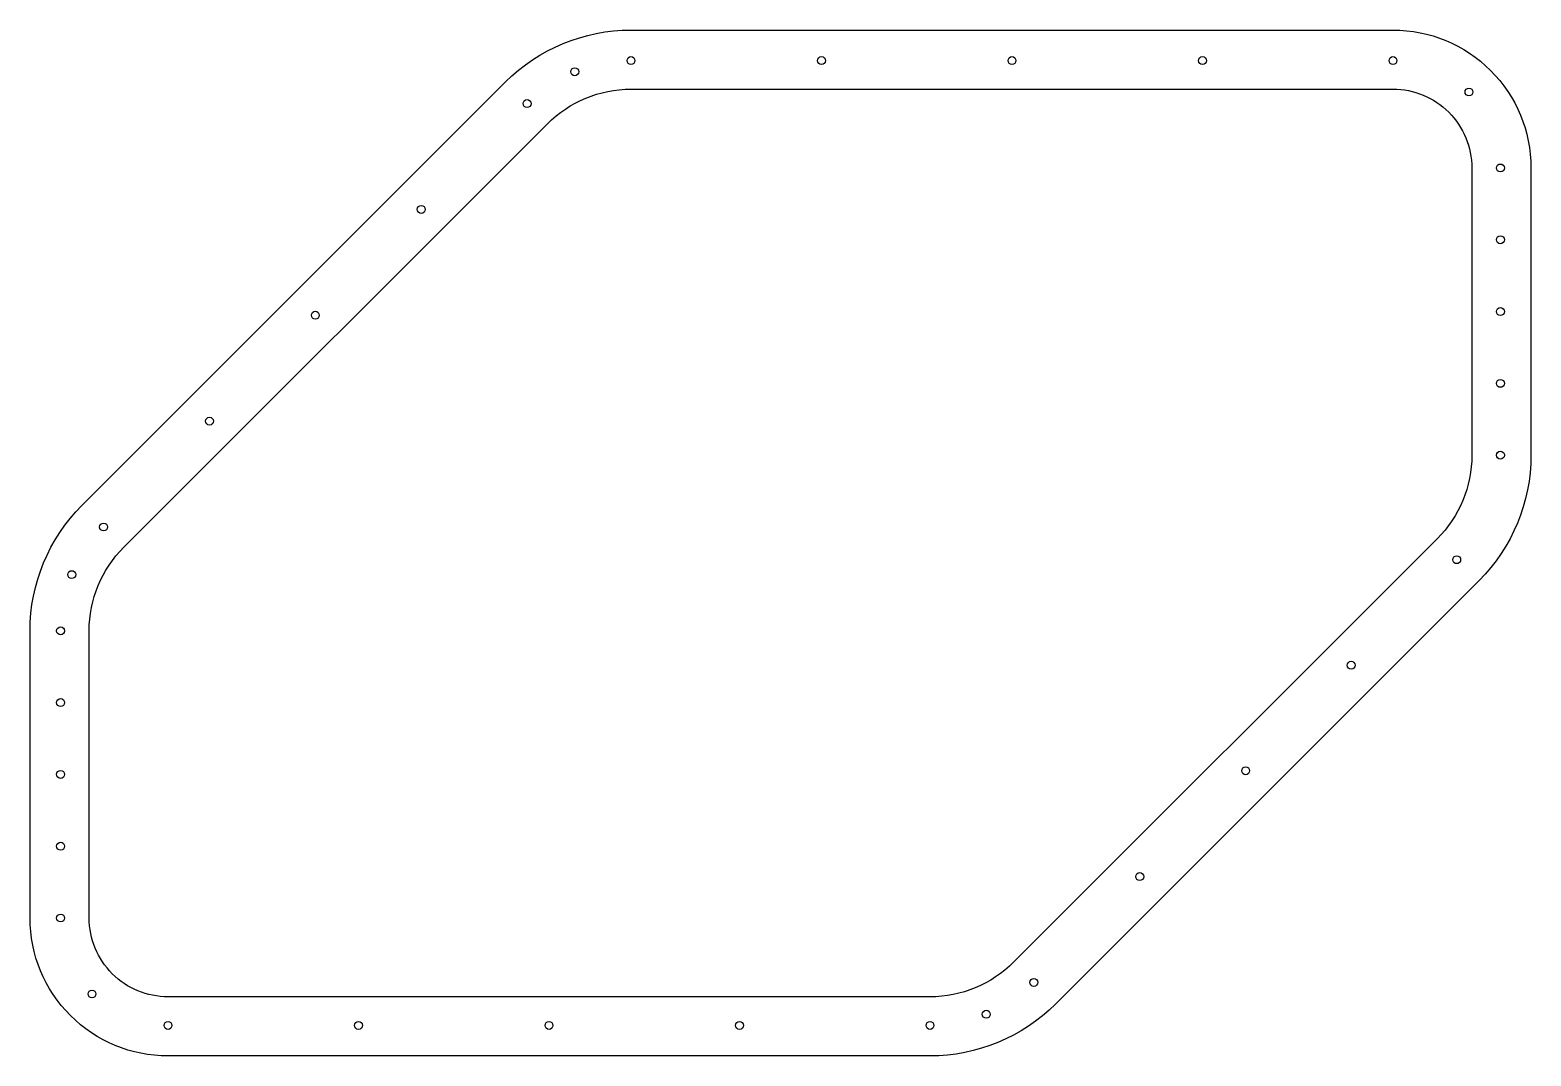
# Model space of a CAD drawing. Header units: millimetres. Extents: x -381 to 380, y 1109 to 1630.
import ezdxf

# ---------------------------------------------------------------- set-up
doc = ezdxf.new("R2010")
doc.units = ezdxf.units.MM
doc.layers.get('0').update_dxf_attribs({"linetype": 'CONTINUOUS'})

msp = doc.modelspace()

# ---------------------------------------------------------------- linework, layer by layer
for points in [[(-381.37, 1325.02, -0.198912), (-355.01, 1388.66), (-140.16, 1603.52, -0.198912), (-76.52, 1629.88), (310.04, 1629.88, -0.414214), (380.04, 1559.88), (380.04, 1414.13, -0.198912), (353.68, 1350.49), (138.82, 1135.64, -0.198912), (75.18, 1109.28), (-311.37, 1109.28, -0.414214), (-381.37, 1179.28)], [(350.04, 1414.13, -0.198912), (332.46, 1371.7), (117.61, 1156.85, -0.198912), (75.18, 1139.28), (-311.37, 1139.28, -0.414214), (-351.37, 1179.28), (-351.37, 1325.02, -0.198912), (-333.8, 1367.45), (-118.94, 1582.3, -0.198912), (-76.52, 1599.88), (310.04, 1599.88, -0.414214), (350.04, 1559.88)]]:
    msp.add_lwpolyline(points, format="xyb", close=True)
for centre in [(-76.52, 1614.38), (20.12, 1614.38), (116.76, 1614.38), (213.4, 1614.38), (310.04, 1614.38), (-105.03, 1608.71), (348.57, 1598.41), (-129.2, 1592.56), (364.54, 1559.88), (-182.91, 1538.84), (364.54, 1523.44), (-236.62, 1485.13), (364.54, 1487), (364.54, 1450.57), (-290.33, 1431.42), (364.54, 1414.13), (-344.05, 1377.7), (342.36, 1361.1), (-360.2, 1353.53), (-365.87, 1325.02), (288.82, 1307.56), (-365.87, 1288.59), (-365.87, 1252.15), (235.29, 1254.02), (-365.87, 1215.71), (181.58, 1200.31), (-365.87, 1179.28), (-349.91, 1140.74), (127.86, 1146.6), (103.69, 1130.45), (-311.37, 1124.78), (-214.73, 1124.78), (-118.09, 1124.78), (-21.46, 1124.78), (75.18, 1124.78)]:
    msp.add_circle(centre, 2)

doc.saveas('drawing.dxf')
